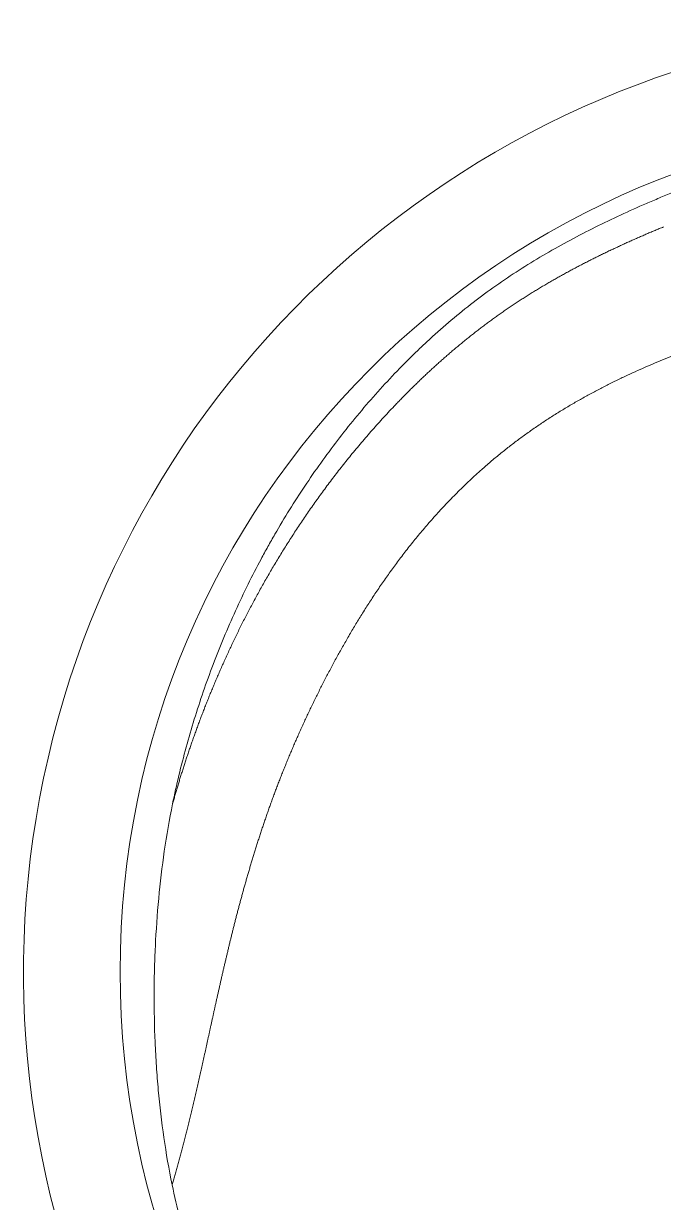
# Model space of a CAD drawing. Header units: millimetres. Extents: x 337 to 517, y 498 to 603.
# Drawn here: x 337.24 to 357.13, y 517.93 to 554.6 of the extents above; entities that cross this region are included whole.
import ezdxf

# ---------------------------------------------------------------- set-up
doc = ezdxf.new("R2010")
doc.units = ezdxf.units.MM
doc.layers.add('core', color=7, linetype='Continuous', lineweight=20)

msp = doc.modelspace()

# ---------------------------------------------------------------- linework, layer by layer
at = {"layer": 'core', "lineweight": 18}
for radius, start, end in [(29.5, 296.0638, 243.9362), (26.5, 90, 270)]:
    msp.add_arc((366.739, 525.101), radius, start, end, dxfattribs=at)
for points, knots in [([(366.739, 551.281), (366.149, 551.281), (365.564, 551.256), (364.404, 551.16), (363.828, 551.09), (362.687, 550.908), (362.12, 550.797), (360.995, 550.536), (360.437, 550.386), (359.329, 550.049), (358.779, 549.862), (357.958, 549.558), (357.686, 549.452), (357.346, 549.316), (357.278, 549.288), (357.143, 549.232), (357.075, 549.204), (356.872, 549.119), (356.737, 549.062), (356.334, 548.887), (356.067, 548.768), (355.538, 548.522), (355.275, 548.396), (354.493, 548.007), (353.981, 547.732), (353.23, 547.294), (352.982, 547.144), (352.493, 546.833), (352.251, 546.672), (351.536, 546.174), (351.073, 545.82), (350.398, 545.257), (350.176, 545.064), (349.903, 544.816), (349.849, 544.766), (349.74, 544.666), (349.579, 544.515), (349.42, 544.362), (349.106, 544.053), (348.901, 543.843), (348.499, 543.418), (348.302, 543.202), (347.724, 542.545), (347.354, 542.094), (346.645, 541.169), (345.966, 540.221), (345.348, 539.225), (344.98, 538.588), (344.908, 538.46), (344.764, 538.202), (344.694, 538.073), (344.485, 537.683), (344.35, 537.421), (344.219, 537.157)], [0, 0, 0, 0, 0.0625, 0.0625, 0.125, 0.125, 0.1875, 0.1875, 0.25, 0.25, 0.3125, 0.3125, 0.34375, 0.34375, 0.351562, 0.351562, 0.359375, 0.359375, 0.375, 0.375, 0.40625, 0.40625, 0.4375, 0.4375, 0.5, 0.5, 0.53125, 0.53125, 0.5625, 0.5625, 0.625, 0.625, 0.65625, 0.65625, 0.664063, 0.664063, 0.671875, 0.6875, 0.6875, 0.71875, 0.71875, 0.75, 0.75, 0.8125, 0.8125, 0.875, 0.9375, 0.9375, 0.953125, 0.953125, 0.96875, 0.96875, 1, 1, 1, 1]), ([(344.219, 537.157), (343.95, 536.613), (343.7, 536.062), (343.236, 534.949), (343.022, 534.385), (342.631, 533.247), (342.454, 532.671), (342.135, 531.508), (341.994, 530.919), (341.872, 530.325)], [0, 0, 0, 0, 0.25, 0.25, 0.5, 0.5, 0.75, 0.75, 1, 1, 1, 1]), ([(341.872, 530.325), (341.772, 529.837), (341.687, 529.348), (341.544, 528.366), (341.486, 527.873), (341.394, 526.885), (341.359, 526.39), (341.33, 525.77), (341.324, 525.646), (341.315, 525.397), (341.312, 525.273), (341.302, 524.9), (341.299, 524.651), (341.297, 523.906), (341.307, 523.409), (341.339, 522.664), (341.352, 522.416), (341.377, 522.044), (341.386, 521.92), (341.406, 521.672), (341.416, 521.548), (341.473, 520.929), (341.588, 519.942), (341.757, 518.963), (341.857, 518.475)], [0, 0, 0, 0, 0.125, 0.125, 0.25, 0.25, 0.375, 0.375, 0.40625, 0.40625, 0.4375, 0.4375, 0.5, 0.5, 0.625, 0.625, 0.6875, 0.6875, 0.71875, 0.71875, 0.75, 0.75, 0.875, 1, 1, 1, 1]), ([(341.858, 518.476), (342.003, 517.77), (342.176, 517.076), (342.581, 515.71), (342.812, 515.037), (343.331, 513.714), (343.619, 513.064), (344.095, 512.105), (344.261, 511.788), (344.521, 511.317), (344.61, 511.16), (344.746, 510.927), (344.792, 510.85), (344.884, 510.695), (345.304, 510.005), (345.756, 509.342), (346.611, 508.21), (347.065, 507.667), (347.787, 506.888), (348.035, 506.634), (348.545, 506.139), (348.807, 505.899), (349.345, 505.429), (349.621, 505.2), (349.974, 504.921), (350.046, 504.866), (350.188, 504.756), (350.403, 504.592), (350.62, 504.433), (351.057, 504.12), (351.353, 503.918), (351.95, 503.528), (352.252, 503.34), (353.168, 502.792), (353.792, 502.452), (355.062, 501.814), (355.708, 501.517), (356.693, 501.1), (357.024, 500.966), (357.691, 500.707), (358.027, 500.583), (359.721, 499.987), (361.093, 499.605), (363.184, 499.206), (363.887, 499.102), (364.949, 498.995), (365.305, 498.968), (366.02, 498.931), (366.379, 498.921), (366.739, 498.921)], [0, 0, 0, 0, 0.0625, 0.0625, 0.125, 0.125, 0.1875, 0.1875, 0.21875, 0.21875, 0.234375, 0.234375, 0.242188, 0.242188, 0.25, 0.3125, 0.3125, 0.375, 0.375, 0.40625, 0.40625, 0.4375, 0.4375, 0.46875, 0.46875, 0.476563, 0.476563, 0.484375, 0.5, 0.5, 0.53125, 0.53125, 0.5625, 0.5625, 0.625, 0.625, 0.6875, 0.6875, 0.71875, 0.71875, 0.75, 0.75, 0.875, 0.875, 0.9375, 0.9375, 0.96875, 0.96875, 1, 1, 1, 1])]:
    msp.add_open_spline(points, degree=3, knots=knots, dxfattribs=at)
at = {"layer": 'core', "lineweight": 13}
for points, knots in [([(357.133, 548.275), (357.133, 548.275), (357.112, 548.266), (357.069, 548.248), (357.005, 548.222), (356.941, 548.195), (356.876, 548.168), (356.812, 548.141), (356.747, 548.114), (356.683, 548.086), (356.618, 548.058), (356.553, 548.031), (356.488, 548.002), (356.423, 547.974), (356.358, 547.946), (356.293, 547.917), (356.228, 547.888), (356.163, 547.859), (356.097, 547.83), (356.032, 547.8), (355.966, 547.771), (355.901, 547.741), (355.835, 547.711), (355.769, 547.68), (355.703, 547.65), (355.638, 547.619), (355.572, 547.588), (355.506, 547.557), (355.44, 547.526), (355.374, 547.494), (355.308, 547.462), (355.242, 547.43), (355.176, 547.398), (355.111, 547.366), (355.045, 547.333), (354.979, 547.3), (354.913, 547.267), (354.847, 547.234), (354.781, 547.2), (354.715, 547.167), (354.649, 547.133), (354.583, 547.099), (354.518, 547.064), (354.452, 547.03), (354.386, 546.995), (354.32, 546.96), (354.255, 546.925), (354.189, 546.889), (354.124, 546.853), (354.058, 546.818), (353.993, 546.781), (353.928, 546.745), (353.863, 546.709), (353.798, 546.672), (353.733, 546.635), (353.668, 546.598), (353.603, 546.56), (353.538, 546.522), (353.474, 546.485), (353.409, 546.447), (353.345, 546.408), (353.281, 546.37), (353.217, 546.331), (353.153, 546.292), (353.089, 546.253), (353.025, 546.213), (352.962, 546.174), (352.898, 546.134), (352.835, 546.094), (352.772, 546.053), (352.709, 546.013), (352.647, 545.972), (352.584, 545.931), (352.522, 545.89), (352.46, 545.849), (352.398, 545.807), (352.336, 545.765), (352.274, 545.723), (352.213, 545.681), (352.151, 545.638), (352.09, 545.596), (352.03, 545.553), (351.969, 545.51), (351.908, 545.467), (351.848, 545.423), (351.788, 545.379), (351.728, 545.335), (351.668, 545.291), (351.609, 545.247), (351.549, 545.203), (351.49, 545.158), (351.431, 545.113), (351.373, 545.068), (351.314, 545.023), (351.256, 544.977), (351.198, 544.931), (351.14, 544.886), (351.082, 544.84), (351.024, 544.793), (350.967, 544.747), (350.91, 544.7), (350.853, 544.653), (350.796, 544.607), (350.739, 544.559), (350.683, 544.512), (350.626, 544.465), (350.57, 544.417), (350.514, 544.369), (350.459, 544.321), (350.403, 544.273), (350.348, 544.224), (350.292, 544.176), (350.237, 544.127), (350.182, 544.078), (350.127, 544.029), (350.073, 543.98), (350.019, 543.931), (349.964, 543.881), (349.91, 543.832), (349.856, 543.782), (349.803, 543.732), (349.749, 543.682), (349.696, 543.631), (349.642, 543.581), (349.589, 543.53), (349.536, 543.479), (349.484, 543.429), (349.431, 543.377), (349.379, 543.326), (349.327, 543.275), (349.274, 543.223), (349.223, 543.171), (349.171, 543.12), (349.119, 543.068), (349.068, 543.016), (349.016, 542.963), (348.965, 542.911), (348.914, 542.858), (348.863, 542.806), (348.813, 542.753), (348.716, 542.651), (348.574, 542.501), (348.391, 542.302), (348.213, 542.104), (348.038, 541.907), (347.868, 541.711), (347.701, 541.515), (347.538, 541.32), (347.379, 541.126), (347.224, 540.933), (347.072, 540.741), (346.924, 540.549), (346.778, 540.359), (346.637, 540.169), (346.498, 539.98), (346.362, 539.792), (346.229, 539.605), (346.1, 539.419), (345.973, 539.233), (345.848, 539.049), (345.727, 538.866), (345.608, 538.684), (345.492, 538.502), (345.378, 538.322), (345.267, 538.142), (345.158, 537.964), (345.051, 537.787), (344.947, 537.61), (344.845, 537.435), (344.745, 537.26), (344.647, 537.087), (344.552, 536.915), (344.458, 536.743), (344.366, 536.573), (344.277, 536.404), (344.189, 536.235), (344.103, 536.068), (344.019, 535.902), (343.937, 535.736), (343.856, 535.572), (343.777, 535.409), (343.7, 535.247), (343.625, 535.085), (343.551, 534.925), (343.479, 534.766), (343.408, 534.608), (343.339, 534.451), (343.271, 534.295), (343.205, 534.139), (343.14, 533.985), (343.077, 533.832), (343.014, 533.68), (342.954, 533.529), (342.894, 533.379), (342.836, 533.23), (342.779, 533.082), (342.724, 532.935), (342.669, 532.789), (342.616, 532.643), (342.564, 532.499), (342.513, 532.356), (342.463, 532.214), (342.414, 532.073), (342.367, 531.933), (342.32, 531.793), (342.275, 531.655), (342.23, 531.518), (342.186, 531.381), (342.144, 531.246), (342.102, 531.112), (342.062, 530.978), (342.022, 530.846), (341.983, 530.714), (341.945, 530.583), (341.908, 530.454), (341.884, 530.368), (341.872, 530.325)], [0, 0, 0, 0, 0.000005, 0.001635, 0.003273, 0.004918, 0.006572, 0.008233, 0.009901, 0.011578, 0.013262, 0.014954, 0.016654, 0.018361, 0.020076, 0.021799, 0.02353, 0.025268, 0.027015, 0.028769, 0.03053, 0.0323, 0.034077, 0.035862, 0.037654, 0.039455, 0.041263, 0.043079, 0.044903, 0.046735, 0.048574, 0.050421, 0.052276, 0.054139, 0.056009, 0.057888, 0.059774, 0.061667, 0.063569, 0.065478, 0.067396, 0.069321, 0.071253, 0.073194, 0.075142, 0.077098, 0.079062, 0.081033, 0.083013, 0.085, 0.086995, 0.088997, 0.091008, 0.093026, 0.095052, 0.097085, 0.099127, 0.101176, 0.103233, 0.105298, 0.10737, 0.10945, 0.111538, 0.113634, 0.115738, 0.117849, 0.119968, 0.122095, 0.124229, 0.126372, 0.128522, 0.130679, 0.132845, 0.135018, 0.137199, 0.139388, 0.141584, 0.143788, 0.146, 0.14822, 0.150447, 0.152683, 0.154925, 0.157176, 0.159435, 0.161701, 0.163975, 0.166256, 0.168546, 0.170843, 0.173147, 0.17546, 0.17778, 0.180108, 0.182443, 0.184786, 0.187137, 0.189496, 0.191862, 0.194236, 0.196618, 0.199008, 0.201405, 0.20381, 0.206223, 0.208643, 0.211071, 0.213507, 0.215951, 0.218402, 0.22086, 0.223327, 0.225801, 0.228283, 0.230773, 0.23327, 0.235775, 0.238288, 0.240809, 0.243337, 0.245873, 0.248417, 0.250969, 0.253528, 0.256096, 0.258671, 0.261253, 0.263844, 0.266442, 0.269048, 0.271661, 0.274283, 0.276912, 0.279549, 0.282194, 0.284846, 0.287506, 0.290174, 0.29285, 0.295533, 0.298224, 0.308343, 0.318442, 0.328519, 0.338576, 0.348612, 0.358627, 0.368622, 0.378596, 0.38855, 0.398483, 0.408395, 0.418287, 0.428158, 0.438009, 0.447839, 0.457649, 0.467438, 0.477206, 0.486953, 0.49668, 0.506387, 0.516073, 0.525738, 0.535383, 0.545007, 0.55461, 0.564193, 0.573756, 0.583297, 0.592819, 0.602319, 0.611799, 0.621259, 0.630698, 0.640116, 0.649513, 0.65889, 0.668247, 0.677583, 0.686898, 0.696193, 0.705468, 0.714722, 0.723955, 0.733168, 0.742361, 0.751533, 0.760684, 0.769815, 0.778925, 0.788015, 0.797084, 0.806132, 0.81516, 0.824167, 0.833154, 0.84212, 0.851066, 0.859991, 0.868896, 0.87778, 0.886643, 0.895486, 0.904309, 0.91311, 0.921892, 0.930653, 0.939393, 0.948113, 0.956812, 0.965491, 0.974149, 0.982786, 0.991404, 1, 1, 1, 1]), ([(341.857, 518.475), (341.864, 518.499), (341.878, 518.547), (341.9, 518.618), (341.921, 518.69), (341.942, 518.763), (341.963, 518.836), (341.985, 518.91), (342.006, 518.984), (342.027, 519.058), (342.048, 519.134), (342.069, 519.209), (342.09, 519.286), (342.111, 519.362), (342.132, 519.44), (342.153, 519.517), (342.174, 519.596), (342.194, 519.674), (342.215, 519.754), (342.236, 519.834), (342.257, 519.914), (342.277, 519.995), (342.298, 520.077), (342.319, 520.159), (342.339, 520.242), (342.36, 520.325), (342.381, 520.408), (342.401, 520.493), (342.422, 520.578), (342.442, 520.663), (342.463, 520.749), (342.484, 520.836), (342.504, 520.923), (342.525, 521.01), (342.545, 521.099), (342.566, 521.188), (342.587, 521.277), (342.607, 521.367), (342.628, 521.458), (342.649, 521.549), (342.669, 521.641), (342.69, 521.733), (342.711, 521.826), (342.732, 521.92), (342.753, 522.014), (342.774, 522.108), (342.795, 522.204), (342.816, 522.3), (342.838, 522.396), (342.859, 522.494), (342.88, 522.591), (342.902, 522.69), (342.924, 522.789), (342.946, 522.889), (342.967, 522.989), (342.989, 523.09), (343.012, 523.191), (343.034, 523.294), (343.056, 523.396), (343.079, 523.5), (343.102, 523.604), (343.125, 523.709), (343.148, 523.814), (343.171, 523.92), (343.195, 524.027), (343.219, 524.134), (343.242, 524.242), (343.267, 524.351), (343.291, 524.46), (343.316, 524.57), (343.341, 524.681), (343.366, 524.792), (343.391, 524.904), (343.417, 525.017), (343.443, 525.13), (343.469, 525.244), (343.496, 525.359), (343.523, 525.475), (343.551, 525.591), (343.578, 525.707), (343.606, 525.825), (343.635, 525.943), (343.664, 526.062), (343.693, 526.182), (343.723, 526.302), (343.753, 526.423), (343.784, 526.544), (343.815, 526.667), (343.846, 526.79), (343.878, 526.914), (343.911, 527.038), (343.944, 527.163), (343.978, 527.289), (344.012, 527.416), (344.047, 527.543), (344.082, 527.671), (344.118, 527.8), (344.155, 527.93), (344.192, 528.06), (344.23, 528.191), (344.269, 528.323), (344.308, 528.455), (344.348, 528.588), (344.389, 528.722), (344.43, 528.857), (344.473, 528.992), (344.516, 529.128), (344.56, 529.265), (344.605, 529.403), (344.65, 529.541), (344.697, 529.68), (344.744, 529.82), (344.793, 529.961), (344.842, 530.102), (344.893, 530.244), (344.944, 530.387), (344.996, 530.53), (345.05, 530.675), (345.104, 530.82), (345.16, 530.965), (345.216, 531.112), (345.274, 531.259), (345.333, 531.407), (345.393, 531.556), (345.454, 531.705), (345.517, 531.855), (345.58, 532.006), (345.645, 532.158), (345.711, 532.31), (345.779, 532.463), (345.847, 532.617), (345.917, 532.771), (345.988, 532.926), (346.061, 533.082), (346.135, 533.239), (346.21, 533.397), (346.287, 533.555), (346.365, 533.713), (346.445, 533.873), (346.526, 534.033), (346.608, 534.194), (346.692, 534.356), (346.778, 534.518), (346.865, 534.681), (346.953, 534.845), (347.044, 535.009), (347.136, 535.174), (347.23, 535.34), (347.326, 535.507), (347.423, 535.674), (347.523, 535.841), (347.625, 536.009), (347.728, 536.178), (347.834, 536.348), (347.942, 536.518), (348.053, 536.688), (348.165, 536.859), (348.281, 537.031), (348.398, 537.203), (348.519, 537.376), (348.642, 537.549), (348.768, 537.722), (348.897, 537.896), (349.028, 538.07), (349.163, 538.244), (349.302, 538.419), (349.443, 538.594), (349.588, 538.769), (349.737, 538.944), (349.889, 539.119), (350.045, 539.295), (350.204, 539.47), (350.368, 539.645), (350.536, 539.821), (350.708, 539.996), (350.884, 540.17), (351.065, 540.345), (351.251, 540.519), (351.469, 540.717), (351.719, 540.936), (352.004, 541.175), (352.294, 541.407), (352.588, 541.632), (352.887, 541.851), (353.189, 542.063), (353.496, 542.268), (353.805, 542.466), (354.117, 542.657), (354.43, 542.841), (354.746, 543.018), (355.062, 543.189), (355.378, 543.353), (355.695, 543.51), (356.011, 543.66), (356.326, 543.805), (356.64, 543.943), (356.952, 544.074), (357.261, 544.2), (357.567, 544.32), (357.871, 544.435), (358.17, 544.543), (358.466, 544.647), (358.757, 544.745), (359.044, 544.839), (359.325, 544.928), (359.601, 545.013), (359.871, 545.094), (360.135, 545.171), (360.393, 545.244), (360.644, 545.313), (360.888, 545.38), (361.125, 545.443), (361.356, 545.504), (361.579, 545.562), (361.794, 545.617), (362.003, 545.669), (362.203, 545.72), (362.397, 545.768), (362.523, 545.799), (362.585, 545.814)], [0, 0, 0, 0, 0.00316, 0.006334, 0.009521, 0.012723, 0.015939, 0.01917, 0.022414, 0.025672, 0.028944, 0.032231, 0.035531, 0.038846, 0.042174, 0.045517, 0.048873, 0.052244, 0.055629, 0.059028, 0.062441, 0.065868, 0.069309, 0.072764, 0.076233, 0.079716, 0.083214, 0.086725, 0.09025, 0.09379, 0.097343, 0.100911, 0.104492, 0.108088, 0.111698, 0.115322, 0.11896, 0.122611, 0.126277, 0.129958, 0.133652, 0.13736, 0.141082, 0.144819, 0.148569, 0.152333, 0.156112, 0.159905, 0.163711, 0.167532, 0.171367, 0.175216, 0.179079, 0.182956, 0.186847, 0.190753, 0.194672, 0.198606, 0.202553, 0.206515, 0.21049, 0.21448, 0.218484, 0.222502, 0.226534, 0.230581, 0.234641, 0.238716, 0.242804, 0.246907, 0.251023, 0.255154, 0.259299, 0.263458, 0.267631, 0.271818, 0.276019, 0.280234, 0.284464, 0.288707, 0.292964, 0.297236, 0.301521, 0.305821, 0.310135, 0.314462, 0.318804, 0.32316, 0.32753, 0.331914, 0.336312, 0.340725, 0.345151, 0.349592, 0.354046, 0.358515, 0.362998, 0.367495, 0.372006, 0.376532, 0.381071, 0.385625, 0.390192, 0.394774, 0.39937, 0.40398, 0.408605, 0.413243, 0.417895, 0.422562, 0.427243, 0.431937, 0.436646, 0.441369, 0.446107, 0.450858, 0.455623, 0.460403, 0.465197, 0.470004, 0.474826, 0.479662, 0.484512, 0.489376, 0.494254, 0.499146, 0.504053, 0.508973, 0.513908, 0.518856, 0.523819, 0.528796, 0.533786, 0.538791, 0.54381, 0.548844, 0.553891, 0.558952, 0.564028, 0.569118, 0.574222, 0.57934, 0.584472, 0.589618, 0.594779, 0.599954, 0.605142, 0.610345, 0.615563, 0.620794, 0.62604, 0.6313, 0.636574, 0.641863, 0.647167, 0.652485, 0.657817, 0.663164, 0.668525, 0.6739, 0.679289, 0.684692, 0.690109, 0.695541, 0.700986, 0.706446, 0.711921, 0.71741, 0.722914, 0.728433, 0.733965, 0.739513, 0.745075, 0.750652, 0.756243, 0.761849, 0.76747, 0.773105, 0.778754, 0.786793, 0.794705, 0.802489, 0.810145, 0.817672, 0.825072, 0.832344, 0.839487, 0.846501, 0.853387, 0.860143, 0.866772, 0.873271, 0.879642, 0.885884, 0.891997, 0.897981, 0.903837, 0.909564, 0.915161, 0.92063, 0.925969, 0.931179, 0.93626, 0.941212, 0.946036, 0.95073, 0.955295, 0.95973, 0.964036, 0.968212, 0.972259, 0.976177, 0.979966, 0.983627, 0.987159, 0.990562, 0.993837, 0.996983, 1, 1, 1, 1])]:
    msp.add_open_spline(points, degree=3, knots=knots, dxfattribs=at)

doc.saveas('drawing.dxf')
